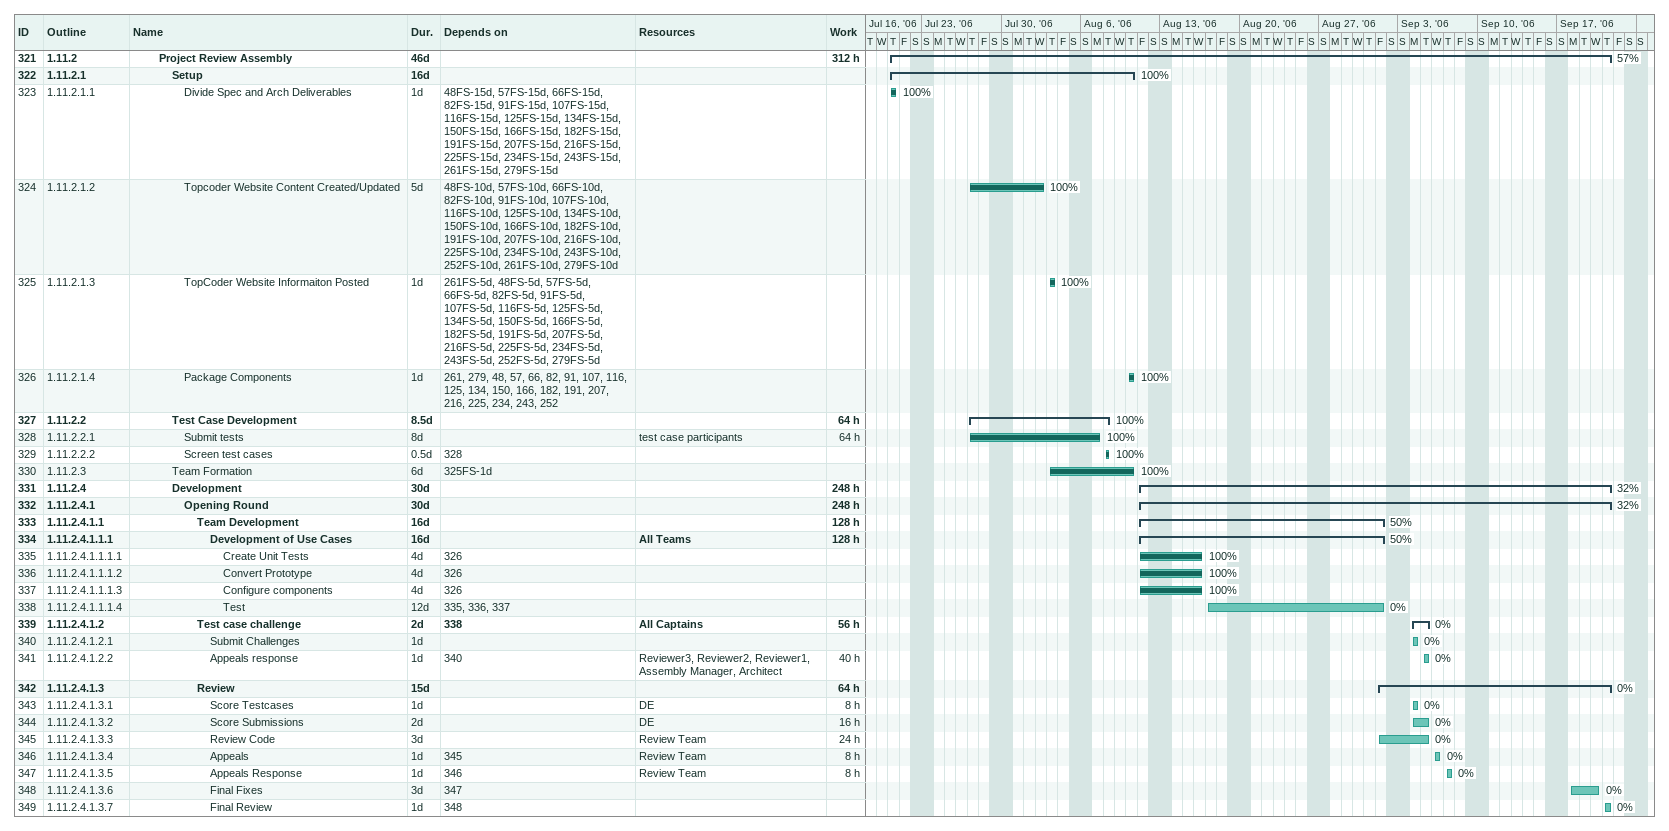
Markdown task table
| ID | WBS | Task | Duration | Start | Finish | Predecessors | Resources | % complete | Work (h) |
|---|---|---|---|---|---|---|---|---|---|
| 321 | 1.11.2 | **Project Review Assembly** | 46d | 2006-07-20 | 2006-09-21 |  |  | 57 | 312 |
| 322 | 1.11.2.1 | **Setup** | 16d | 2006-07-20 | 2006-08-10 |  |  | 100 |  |
| 323 | 1.11.2.1.1 | Divide Spec and Arch Deliverables | 1d | 2006-07-20 | 2006-07-20 | 48FS-15d, 57FS-15d, 66FS-15d, 82FS-15d, 91FS-15d, 107FS-15d, 116FS-15d, 125FS-15d, 134FS-15d, 150FS-15d, 166FS-15d, 182FS-15d, 191FS-15d, 207FS-15d, 216FS-15d, 225FS-15d, 234FS-15d, 243FS-15d, 261FS-15d, 279FS-15d |  | 100 |  |
| 324 | 1.11.2.1.2 | Topcoder Website Content Created/Updated | 5d | 2006-07-27 | 2006-08-02 | 48FS-10d, 57FS-10d, 66FS-10d, 82FS-10d, 91FS-10d, 107FS-10d, 116FS-10d, 125FS-10d, 134FS-10d, 150FS-10d, 166FS-10d, 182FS-10d, 191FS-10d, 207FS-10d, 216FS-10d, 225FS-10d, 234FS-10d, 243FS-10d, 252FS-10d, 261FS-10d, 279FS-10d |  | 100 |  |
| 325 | 1.11.2.1.3 | TopCoder Website Informaiton Posted | 1d | 2006-08-03 | 2006-08-03 | 261FS-5d, 48FS-5d, 57FS-5d, 66FS-5d, 82FS-5d, 91FS-5d, 107FS-5d, 116FS-5d, 125FS-5d, 134FS-5d, 150FS-5d, 166FS-5d, 182FS-5d, 191FS-5d, 207FS-5d, 216FS-5d, 225FS-5d, 234FS-5d, 243FS-5d, 252FS-5d, 279FS-5d |  | 100 |  |
| 326 | 1.11.2.1.4 | Package Components | 1d | 2006-08-10 | 2006-08-10 | 261, 279, 48, 57, 66, 82, 91, 107, 116, 125, 134, 150, 166, 182, 191, 207, 216, 225, 234, 243, 252 |  | 100 |  |
| 327 | 1.11.2.2 | **Test Case Development** | 8.5d | 2006-07-27 | 2006-08-08 |  |  | 100 | 64 |
| 328 | 1.11.2.2.1 | Submit tests | 8d | 2006-07-27 | 2006-08-07 |  | test case participants | 100 | 64 |
| 329 | 1.11.2.2.2 | Screen test cases | 0.5d | 2006-08-08 | 2006-08-08 | 328 |  | 100 |  |
| 330 | 1.11.2.3 | Team Formation | 6d | 2006-08-03 | 2006-08-10 | 325FS-1d |  | 100 |  |
| 331 | 1.11.2.4 | **Development** | 30d | 2006-08-11 | 2006-09-21 |  |  | 32 | 248 |
| 332 | 1.11.2.4.1 | **Opening Round** | 30d | 2006-08-11 | 2006-09-21 |  |  | 32 | 248 |
| 333 | 1.11.2.4.1.1 | **Team Development** | 16d | 2006-08-11 | 2006-09-01 |  |  | 50 | 128 |
| 334 | 1.11.2.4.1.1.1 | **Development of Use Cases** | 16d | 2006-08-11 | 2006-09-01 |  | All Teams | 50 | 128 |
| 335 | 1.11.2.4.1.1.1.1 | Create Unit Tests | 4d | 2006-08-11 | 2006-08-16 | 326 |  | 100 |  |
| 336 | 1.11.2.4.1.1.1.2 | Convert Prototype | 4d | 2006-08-11 | 2006-08-16 | 326 |  | 100 |  |
| 337 | 1.11.2.4.1.1.1.3 | Configure components | 4d | 2006-08-11 | 2006-08-16 | 326 |  | 100 |  |
| 338 | 1.11.2.4.1.1.1.4 | Test | 12d | 2006-08-17 | 2006-09-01 | 335, 336, 337 |  | 0 |  |
| 339 | 1.11.2.4.1.2 | **Test case challenge** | 2d | 2006-09-04 | 2006-09-05 | 338 | All Captains | 0 | 56 |
| 340 | 1.11.2.4.1.2.1 | Submit Challenges | 1d | 2006-09-04 | 2006-09-04 |  |  | 0 |  |
| 341 | 1.11.2.4.1.2.2 | Appeals response | 1d | 2006-09-05 | 2006-09-05 | 340 | Reviewer3, Reviewer2, Reviewer1, Assembly Manager, Architect | 0 | 40 |
| 342 | 1.11.2.4.1.3 | **Review** | 15d | 2006-09-01 | 2006-09-21 |  |  | 0 | 64 |
| 343 | 1.11.2.4.1.3.1 | Score Testcases | 1d | 2006-09-04 | 2006-09-04 |  | DE | 0 | 8 |
| 344 | 1.11.2.4.1.3.2 | Score Submissions | 2d | 2006-09-04 | 2006-09-05 |  | DE | 0 | 16 |
| 345 | 1.11.2.4.1.3.3 | Review Code | 3d | 2006-09-01 | 2006-09-05 |  | Review Team | 0 | 24 |
| 346 | 1.11.2.4.1.3.4 | Appeals | 1d | 2006-09-06 | 2006-09-06 | 345 | Review Team | 0 | 8 |
| 347 | 1.11.2.4.1.3.5 | Appeals Response | 1d | 2006-09-07 | 2006-09-07 | 346 | Review Team | 0 | 8 |
| 348 | 1.11.2.4.1.3.6 | Final Fixes | 3d | 2006-09-18 | 2006-09-20 | 347 |  | 0 |  |
| 349 | 1.11.2.4.1.3.7 | Final Review | 1d | 2006-09-21 | 2006-09-21 | 348 |  | 0 |  |
